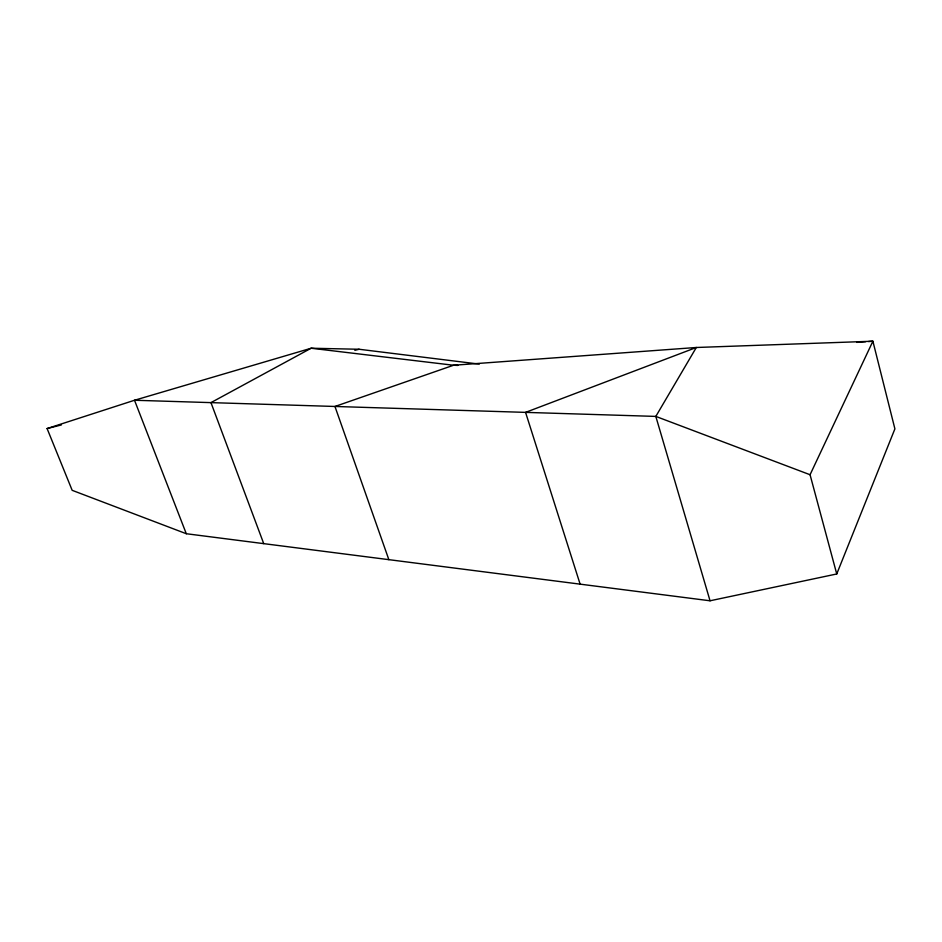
<?xml version="1.0" encoding="UTF-8"?>
<svg xmlns="http://www.w3.org/2000/svg" width="942" height="942" viewBox="0 0 942 942"><rect width="100%" height="100%" fill="white"/><g stroke="black" fill="none" stroke-linecap="round" stroke-linejoin="round"><path stroke-width="1.41" d="M836.743 573.972L894.9 428.869L872.893 341.216L696.315 347.492L453.549 365.249L311.143 348.234L134.518 400.256L47.1 428.563L72.169 490.323L186.292 533.725L710.044 600.784L836.743 573.972L810.061 474.733L872.893 341.216L868.5 341.534M47.1 428.563L61.348 424.948M354.84 350.342L359.114 349.258L479.313 364.118M856.784 342.37L865.568 341.734M359.114 349.258L311.143 348.234L210.961 402.623L263.736 543.64M457.859 365.437L453.549 365.249L334.952 406.473L388.858 559.666M810.061 474.733L655.82 416.411L134.518 400.256L186.292 533.725M580.119 584.146L525.565 412.372L696.315 347.492L655.82 416.411L710.044 600.784"/></g></svg>
